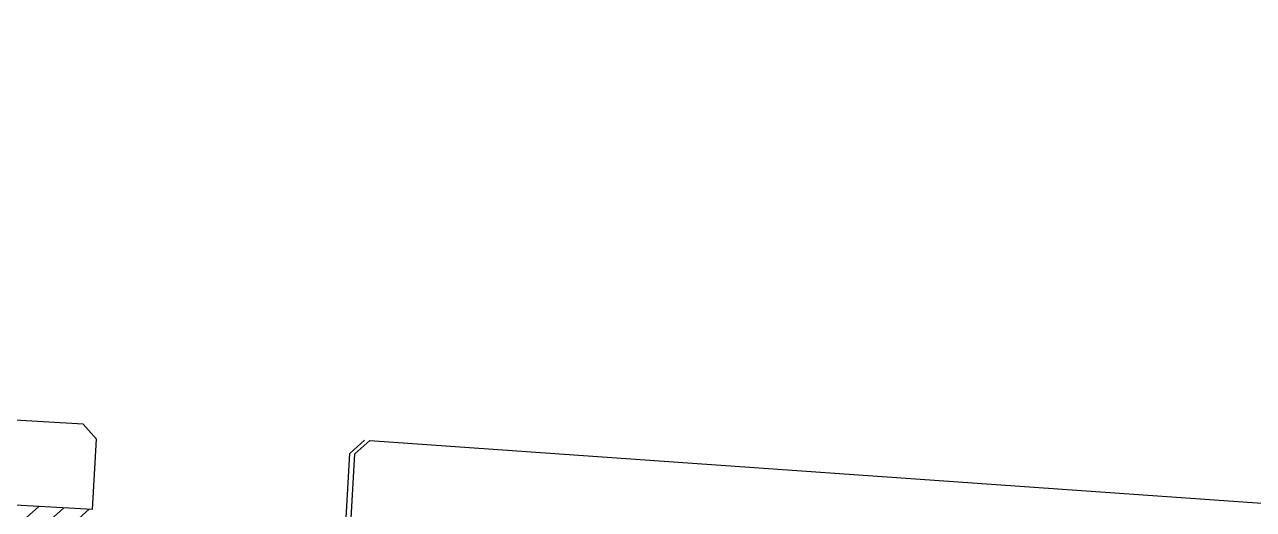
# Model space of a CAD drawing. Header units: millimetres. Extents: x 62878 to 70819, y -67946 to -61850.
# Drawn here: x 66239.98 to 66248.7, y -61860.92 to -61857.48 of the extents above; entities that cross this region are included whole.
import ezdxf

# ---------------------------------------------------------------- set-up
doc = ezdxf.new("R2010")
doc.units = ezdxf.units.MM
doc.layers.add('DOGRAMA', color=171, linetype='Continuous', lineweight=0)
doc.layers.add('DOĞRAMA-yeni', color=40, linetype='Continuous')

# ---------------------------------------------------------------- blocks, each defined once
blk = doc.blocks.new('SPANDREL PAN.101')
at = {"layer": 'DOĞRAMA-yeni', "color": 122}
for p, q in [((37909.04296615357, 32649.87292003192), (38009.66741535726, 32656.87154208843)), ((37908.95115526358, 32649.76535256248), (37909.04296615357, 32649.87292003192)), ((37908.99054671216, 32649.26690666394), (37908.9511552636, 32649.7653525625))]:
    blk.add_line(p, q, dxfattribs=at)

msp = doc.modelspace()

# ---------------------------------------------------------------- hatches: boundary and pattern name
at = {"layer": 'DOGRAMA', "lineweight": -2}
h = msp.add_hatch(dxfattribs=at)
h.set_pattern_fill('ANSI31', color=256, scale=0.03999999999999999, angle=689.3418585370952, style=0)
h.set_pattern_definition([(221.7514339570951, (66370.61881170585, -61882.4407256625), (0.08456934287185003, -0.09474717012250801), [])])
h.paths.add_polyline_path([(66239.00238959899, -61861.40957497097, -0.4142135623420975), (66239.02828704446, -61861.43858914541), (66240.32869404304, -61861.51239895562, -0.1532309010706403), (66240.46253403222, -61860.91902988221), (66239.03483191482, -61860.83799492747)])
h.paths.add_polyline_path([(66238.72475341344, -61861.42136087788), (66238.97337542454, -61861.43547241637, -0.4142135623575963), (66239.00238959899, -61861.40957497097), (66239.03483191482, -61860.83799492747), (66238.75875409375, -61860.82232502443)])

# ---------------------------------------------------------------- linework, layer by layer
for p, q in [((66240.39669540362, -61860.31432724871), (66190.48387722447, -61857.48132524265)), ((66240.46253403222, -61860.91902988221), (66190.45467843252, -61858.08063364655)), ((66240.49086793252, -61860.41983333767), (66240.39669540362, -61860.31432724871)), ((66240.46253403222, -61860.91902988221), (66240.49086793247, -61860.41983333766)), ((66242.28797549292, -61860.5218353786), (66242.39348158185, -61860.42766284976)), ((66242.25964159265, -61861.02103192317), (66242.28797549292, -61860.5218353786))]:
    msp.add_line(p, q, dxfattribs=at)

# ---------------------------------------------------------------- block references
at = {"layer": 'DOĞRAMA-yeni', "rotation": 352.0025886531575}
msp.add_blockref('SPANDREL PAN.101', (24159.55475126874, -88918.53957366491), dxfattribs=at)

doc.saveas('drawing.dxf')
